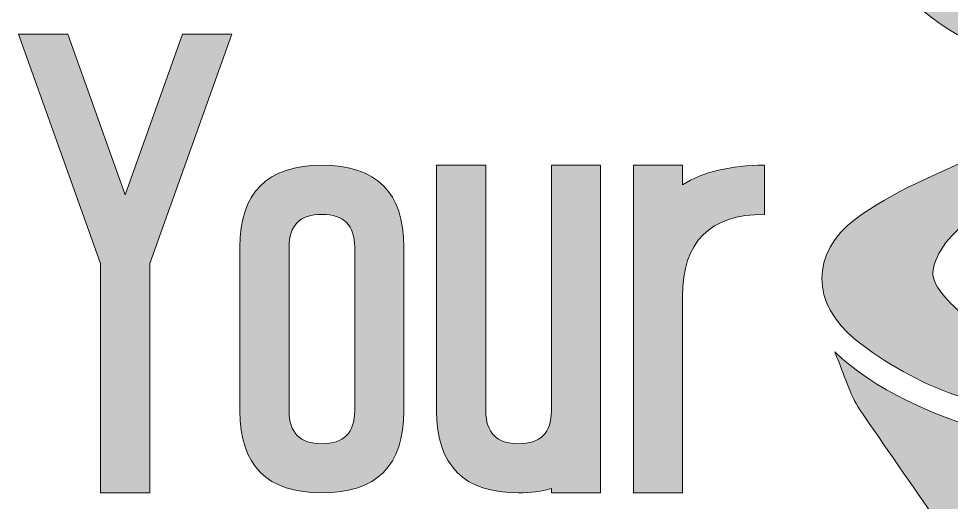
# Model space of a CAD drawing. Header units: inches. Extents: x 149 to 941, y -924 to -156.
# Drawn here: x 148.8 to 608.8, y -693.5 to -454.8 of the extents above; entities that cross this region are included whole.
import ezdxf

# ---------------------------------------------------------------- set-up
doc = ezdxf.new("R2010")
doc.units = ezdxf.units.IN
doc.header["$MEASUREMENT"] = 0
doc.layers.add('Layer 1', color=7, linetype='Continuous')

# ---------------------------------------------------------------- blocks, each defined once
blk = doc.blocks.new('block 4')
at = {"layer": 'Layer 1', "true_color": 0xffffff}
h = blk.add_hatch(color=7, dxfattribs=at)
h.dxf.hatch_style = 2
h.paths.add_polyline_path([(213.51, -575.66), (213.51, -688.84), (189.25, -688.84), (189.25, -575.66), (148.84, -462.49), (173.09, -462.49), (201.38, -541.71), (229.67, -462.49), (253.92, -462.49)])
h = blk.add_hatch(color=7, dxfattribs=at)
h.dxf.hatch_style = 2
edge = h.paths.add_edge_path()
edge.add_spline(control_points=[(257.97, -567.58), (257.97, -540.64), (271.44, -527.16), (298.38, -527.16), (325.33, -527.16), (338.8, -540.64), (338.8, -567.58), (338.8, -567.58), (338.8, -648.42), (338.8, -648.42), (338.8, -675.36), (325.33, -688.84), (298.38, -688.84), (271.44, -688.84), (257.97, -675.36), (257.97, -648.42), (257.97, -648.42), (257.97, -567.58), (257.97, -567.58)], knot_values=[0, 0, 0, 0, 1, 1, 1, 2, 2, 2, 3, 3, 3, 4, 4, 4, 5, 5, 5, 6, 6, 6, 6], degree=3, periodic=1)
edge = h.paths.add_edge_path()
edge.add_spline(control_points=[(298.38, -551.41), (287.61, -551.41), (282.22, -556.8), (282.22, -567.58), (282.22, -567.58), (282.22, -648.42), (282.22, -648.42), (282.22, -659.2), (287.61, -664.59), (298.38, -664.59), (309.16, -664.59), (314.55, -659.2), (314.55, -648.42), (314.55, -648.42), (314.55, -567.58), (314.55, -567.58), (314.55, -556.8), (309.16, -551.41), (298.38, -551.41)], knot_values=[0, 0, 0, 0, 1, 1, 1, 2, 2, 2, 3, 3, 3, 4, 4, 4, 5, 5, 5, 6, 6, 6, 6], degree=3, periodic=1)
h = blk.add_hatch(color=7, dxfattribs=at)
h.dxf.hatch_style = 2
edge = h.paths.add_edge_path()
edge.add_spline(control_points=[(411.56, -527.16), (411.56, -527.16), (435.81, -527.16), (435.81, -527.16), (435.81, -527.16), (435.81, -688.84), (435.81, -688.84), (435.81, -688.84), (411.56, -688.84), (411.56, -688.84), (411.56, -688.84), (411.56, -686.73), (411.56, -686.73), (406.81, -688.14), (401.43, -688.84), (395.39, -688.84), (368.44, -688.84), (354.97, -675.36), (354.97, -648.42), (354.97, -648.42), (354.97, -527.16), (354.97, -527.16), (354.97, -527.16), (379.22, -527.16), (379.22, -527.16), (379.22, -527.16), (379.22, -648.42), (379.22, -648.42), (379.22, -659.2), (384.61, -664.59), (395.39, -664.59), (406.17, -664.59), (411.56, -659.2), (411.56, -648.42), (411.56, -648.42), (411.56, -527.16), (411.56, -527.16)], knot_values=[0, 0, 0, 0, 1, 1, 1, 2, 2, 2, 3, 3, 3, 4, 4, 4, 5, 5, 5, 6, 6, 6, 7, 7, 7, 8, 8, 8, 9, 9, 9, 10, 10, 10, 11, 11, 11, 12, 12, 12, 12], degree=3, periodic=1)
h = blk.add_hatch(color=7, dxfattribs=at)
h.dxf.hatch_style = 2
edge = h.paths.add_edge_path()
edge.add_spline(control_points=[(476.22, -536.86), (486.46, -530.4), (499.94, -527.16), (516.64, -527.16), (516.64, -527.16), (516.64, -551.41), (516.64, -551.41), (489.7, -551.41), (476.22, -564.89), (476.22, -591.83), (476.22, -591.83), (476.22, -688.84), (476.22, -688.84), (476.22, -688.84), (451.97, -688.84), (451.97, -688.84), (451.97, -688.84), (451.97, -527.16), (451.97, -527.16), (451.97, -527.16), (476.22, -527.16), (476.22, -527.16), (476.22, -527.16), (476.22, -536.86), (476.22, -536.86)], knot_values=[0, 0, 0, 0, 1, 1, 1, 2, 2, 2, 3, 3, 3, 4, 4, 4, 5, 5, 5, 6, 6, 6, 7, 7, 7, 8, 8, 8, 8], degree=3, periodic=1)
at = {"layer": 'Layer 1', "lineweight": 0}
blk.add_lwpolyline([(213.51, -575.66), (213.51, -688.84), (189.25, -688.84), (189.25, -575.66), (148.84, -462.49), (173.09, -462.49), (201.38, -541.71), (229.67, -462.49), (253.92, -462.49), (213.51, -575.66)], dxfattribs=at)
for points, knots in [([(257.97, -567.58), (257.97, -540.64), (271.44, -527.16), (298.38, -527.16), (325.33, -527.16), (338.8, -540.64), (338.8, -567.58), (338.8, -567.58), (338.8, -648.42), (338.8, -648.42), (338.8, -675.36), (325.33, -688.84), (298.38, -688.84), (271.44, -688.84), (257.97, -675.36), (257.97, -648.42), (257.97, -648.42), (257.97, -567.58), (257.97, -567.58)], [0, 0, 0, 0, 1, 1, 1, 2, 2, 2, 3, 3, 3, 4, 4, 4, 5, 5, 5, 6, 6, 6, 6]), ([(411.56, -527.16), (411.56, -527.16), (435.81, -527.16), (435.81, -527.16), (435.81, -527.16), (435.81, -688.84), (435.81, -688.84), (435.81, -688.84), (411.56, -688.84), (411.56, -688.84), (411.56, -688.84), (411.56, -686.73), (411.56, -686.73), (406.81, -688.14), (401.43, -688.84), (395.39, -688.84), (368.44, -688.84), (354.97, -675.36), (354.97, -648.42), (354.97, -648.42), (354.97, -527.16), (354.97, -527.16), (354.97, -527.16), (379.22, -527.16), (379.22, -527.16), (379.22, -527.16), (379.22, -648.42), (379.22, -648.42), (379.22, -659.2), (384.61, -664.59), (395.39, -664.59), (406.17, -664.59), (411.56, -659.2), (411.56, -648.42), (411.56, -648.42), (411.56, -527.16), (411.56, -527.16)], [0, 0, 0, 0, 1, 1, 1, 2, 2, 2, 3, 3, 3, 4, 4, 4, 5, 5, 5, 6, 6, 6, 7, 7, 7, 8, 8, 8, 9, 9, 9, 10, 10, 10, 11, 11, 11, 12, 12, 12, 12]), ([(476.22, -536.86), (486.46, -530.4), (499.94, -527.16), (516.64, -527.16), (516.64, -527.16), (516.64, -551.41), (516.64, -551.41), (489.7, -551.41), (476.22, -564.89), (476.22, -591.83), (476.22, -591.83), (476.22, -688.84), (476.22, -688.84), (476.22, -688.84), (451.97, -688.84), (451.97, -688.84), (451.97, -688.84), (451.97, -527.16), (451.97, -527.16), (451.97, -527.16), (476.22, -527.16), (476.22, -527.16), (476.22, -527.16), (476.22, -536.86), (476.22, -536.86)], [0, 0, 0, 0, 1, 1, 1, 2, 2, 2, 3, 3, 3, 4, 4, 4, 5, 5, 5, 6, 6, 6, 7, 7, 7, 8, 8, 8, 8]), ([(298.38, -551.41), (287.61, -551.41), (282.22, -556.8), (282.22, -567.58), (282.22, -567.58), (282.22, -648.42), (282.22, -648.42), (282.22, -659.2), (287.61, -664.59), (298.38, -664.59), (309.16, -664.59), (314.55, -659.2), (314.55, -648.42), (314.55, -648.42), (314.55, -567.58), (314.55, -567.58), (314.55, -556.8), (309.16, -551.41), (298.38, -551.41)], [0, 0, 0, 0, 1, 1, 1, 2, 2, 2, 3, 3, 3, 4, 4, 4, 5, 5, 5, 6, 6, 6, 6])]:
    blk.add_open_spline(points, degree=3, knots=knots, dxfattribs=at)
blk = doc.blocks.new('block 6')
at = {"layer": 'Layer 1', "true_color": 0xffffff}
h = blk.add_hatch(color=7, dxfattribs=at)
h.dxf.hatch_style = 2
edge = h.paths.add_edge_path()
edge.add_spline(control_points=[(646.32, -514.91), (646.32, -506.49), (645.84, -499.81), (646.43, -493.25), (647.41, -482.45), (644.25, -477.12), (634.3, -473.31), (581.02, -452.91), (559.16, -417.65), (559.39, -355.4), (559.53, -317.53), (559.41, -279.65), (559.41, -240.38), (678.99, -240.38), (796.95, -240.38), (916.05, -240.38), (916.05, -290.66), (919.13, -340.75), (915.06, -390.11), (911.88, -428.69), (885.8, -452.7), (855, -468.42), (847.49, -472.26), (839.48, -474.87), (831.02, -478.32), (831.02, -490.17), (831.02, -501.98), (831.02, -514.82), (841.45, -518.03), (851.88, -520.36), (861.71, -524.48), (876.67, -530.76), (892.1, -536.59), (905.76, -545.61), (939.42, -567.84), (940.68, -600.85), (905.76, -619.98), (875.89, -636.35), (842.66, -647.66), (809.81, -653.98), (742.9, -666.86), (675.74, -663.06), (610.46, -640.46), (593.19, -634.47), (576.09, -624.92), (561.43, -613.1), (539.61, -595.5), (539.23, -570.51), (561.49, -553.74), (579.85, -539.91), (601.7, -531.75), (622.29, -521.83), (629.22, -518.49), (637.05, -517.5), (646.32, -514.91)], knot_values=[0, 0, 0, 0, 1, 1, 1, 2, 2, 2, 3, 3, 3, 4, 4, 4, 5, 5, 5, 6, 6, 6, 7, 7, 7, 8, 8, 8, 9, 9, 9, 10, 10, 10, 11, 11, 11, 12, 12, 12, 13, 13, 13, 14, 14, 14, 15, 15, 15, 16, 16, 16, 17, 17, 17, 18, 18, 18, 18], degree=3, periodic=1)
edge = h.paths.add_edge_path()
edge.add_spline(control_points=[(754.73, -532.35), (727.4, -534.18), (703.52, -534.15), (680.1, -537.84), (659.13, -541.15), (638.09, -546.78), (618.27, -554.99), (610.01, -558.42), (600.41, -570.76), (599.68, -579.87), (599.1, -587.22), (609.99, -597.28), (617.55, -603.4), (623.98, -608.61), (632.76, -610.72), (640.8, -612.8), (697.01, -627.31), (753.72, -628.33), (810.53, -618.33), (825.64, -615.66), (841.26, -612.16), (854.87, -604.87), (864.26, -599.85), (876.84, -587.39), (876.56, -578.73), (876.27, -569.64), (863.06, -559.95), (854.07, -552.75), (848.12, -547.98), (839.82, -546.05), (832.3, -544.73), (805.39, -540), (778.37, -536.06), (754.73, -532.35)], knot_values=[0, 0, 0, 0, 1, 1, 1, 2, 2, 2, 3, 3, 3, 4, 4, 4, 5, 5, 5, 6, 6, 6, 7, 7, 7, 8, 8, 8, 9, 9, 9, 10, 10, 10, 11, 11, 11, 11], degree=3, periodic=1)
h = blk.add_hatch(color=7, dxfattribs=at)
h.dxf.hatch_style = 2
edge = h.paths.add_edge_path()
edge.add_spline(control_points=[(551.26, -619.26), (629.12, -693.09), (856.67, -688.55), (923.5, -623.35), (920.82, -629.94), (919.1, -637.36), (915.29, -643.01), (889.25, -681.67), (863.24, -720.39), (836.09, -758.07), (829.63, -767.03), (825.8, -773.89), (827.68, -785.92), (832.59, -817.39), (835.5, -849.26), (840.37, -880.73), (842.22, -892.66), (838.39, -899.51), (829.39, -901.82), (804.68, -908.18), (779.7, -918.04), (754.88, -917.83), (720.31, -917.53), (685.67, -910.17), (651.3, -904.12), (638.85, -901.93), (633.82, -892.33), (636.74, -876.04), (642.11, -846.06), (645.59, -815.56), (648.16, -785.09), (648.86, -776.81), (645.26, -766.41), (640.64, -759.5), (615.4, -721.81), (589.01, -685.08), (563.56, -647.56), (558.77, -640.51), (556.42, -631.38), (551.26, -619.26)], knot_values=[0, 0, 0, 0, 1, 1, 1, 2, 2, 2, 3, 3, 3, 4, 4, 4, 5, 5, 5, 6, 6, 6, 7, 7, 7, 8, 8, 8, 9, 9, 9, 10, 10, 10, 11, 11, 11, 12, 12, 12, 13, 13, 13, 13], degree=3, periodic=1)
at = {"layer": 'Layer 1', "lineweight": 0}
for points, knots in [([(646.32, -514.91), (646.32, -506.49), (645.84, -499.81), (646.43, -493.25), (647.41, -482.45), (644.25, -477.12), (634.3, -473.31), (581.02, -452.91), (559.16, -417.65), (559.39, -355.4), (559.53, -317.53), (559.41, -279.65), (559.41, -240.38), (678.99, -240.38), (796.95, -240.38), (916.05, -240.38), (916.05, -290.66), (919.13, -340.75), (915.06, -390.11), (911.88, -428.69), (885.8, -452.7), (855, -468.42), (847.49, -472.26), (839.48, -474.87), (831.02, -478.32), (831.02, -490.17), (831.02, -501.98), (831.02, -514.82), (841.45, -518.03), (851.88, -520.36), (861.71, -524.48), (876.67, -530.76), (892.1, -536.59), (905.76, -545.61), (939.42, -567.84), (940.68, -600.85), (905.76, -619.98), (875.89, -636.35), (842.66, -647.66), (809.81, -653.98), (742.9, -666.86), (675.74, -663.06), (610.46, -640.46), (593.19, -634.47), (576.09, -624.92), (561.43, -613.1), (539.61, -595.5), (539.23, -570.51), (561.49, -553.74), (579.85, -539.91), (601.7, -531.75), (622.29, -521.83), (629.22, -518.49), (637.05, -517.5), (646.32, -514.91)], [0, 0, 0, 0, 1, 1, 1, 2, 2, 2, 3, 3, 3, 4, 4, 4, 5, 5, 5, 6, 6, 6, 7, 7, 7, 8, 8, 8, 9, 9, 9, 10, 10, 10, 11, 11, 11, 12, 12, 12, 13, 13, 13, 14, 14, 14, 15, 15, 15, 16, 16, 16, 17, 17, 17, 18, 18, 18, 18]), ([(754.73, -532.35), (727.4, -534.18), (703.52, -534.15), (680.1, -537.84), (659.13, -541.15), (638.09, -546.78), (618.27, -554.99), (610.01, -558.42), (600.41, -570.76), (599.68, -579.87), (599.1, -587.22), (609.99, -597.28), (617.55, -603.4), (623.98, -608.61), (632.76, -610.72), (640.8, -612.8), (697.01, -627.31), (753.72, -628.33), (810.53, -618.33), (825.64, -615.66), (841.26, -612.16), (854.87, -604.87), (864.26, -599.85), (876.84, -587.39), (876.56, -578.73), (876.27, -569.64), (863.06, -559.95), (854.07, -552.75), (848.12, -547.98), (839.82, -546.05), (832.3, -544.73), (805.39, -540), (778.37, -536.06), (754.73, -532.35)], [0, 0, 0, 0, 1, 1, 1, 2, 2, 2, 3, 3, 3, 4, 4, 4, 5, 5, 5, 6, 6, 6, 7, 7, 7, 8, 8, 8, 9, 9, 9, 10, 10, 10, 11, 11, 11, 11]), ([(551.26, -619.26), (629.12, -693.09), (856.67, -688.55), (923.5, -623.35), (920.82, -629.94), (919.1, -637.36), (915.29, -643.01), (889.25, -681.67), (863.24, -720.39), (836.09, -758.07), (829.63, -767.03), (825.8, -773.89), (827.68, -785.92), (832.59, -817.39), (835.5, -849.26), (840.37, -880.73), (842.22, -892.66), (838.39, -899.51), (829.39, -901.82), (804.68, -908.18), (779.7, -918.04), (754.88, -917.83), (720.31, -917.53), (685.67, -910.17), (651.3, -904.12), (638.85, -901.93), (633.82, -892.33), (636.74, -876.04), (642.11, -846.06), (645.59, -815.56), (648.16, -785.09), (648.86, -776.81), (645.26, -766.41), (640.64, -759.5), (615.4, -721.81), (589.01, -685.08), (563.56, -647.56), (558.77, -640.51), (556.42, -631.38), (551.26, -619.26)], [0, 0, 0, 0, 1, 1, 1, 2, 2, 2, 3, 3, 3, 4, 4, 4, 5, 5, 5, 6, 6, 6, 7, 7, 7, 8, 8, 8, 9, 9, 9, 10, 10, 10, 11, 11, 11, 12, 12, 12, 13, 13, 13, 13])]:
    blk.add_open_spline(points, degree=3, knots=knots, dxfattribs=at)
blk = doc.blocks.new('block 2')
at = {"layer": 'Layer 1'}
for name in ['block 6', 'block 4']:
    blk.add_blockref(name, (0, 0), dxfattribs=at)

msp = doc.modelspace()

# ---------------------------------------------------------------- block references
at = {"layer": 'Layer 1'}
msp.add_blockref('block 2', (0, 0), dxfattribs=at)

doc.saveas('drawing.dxf')
